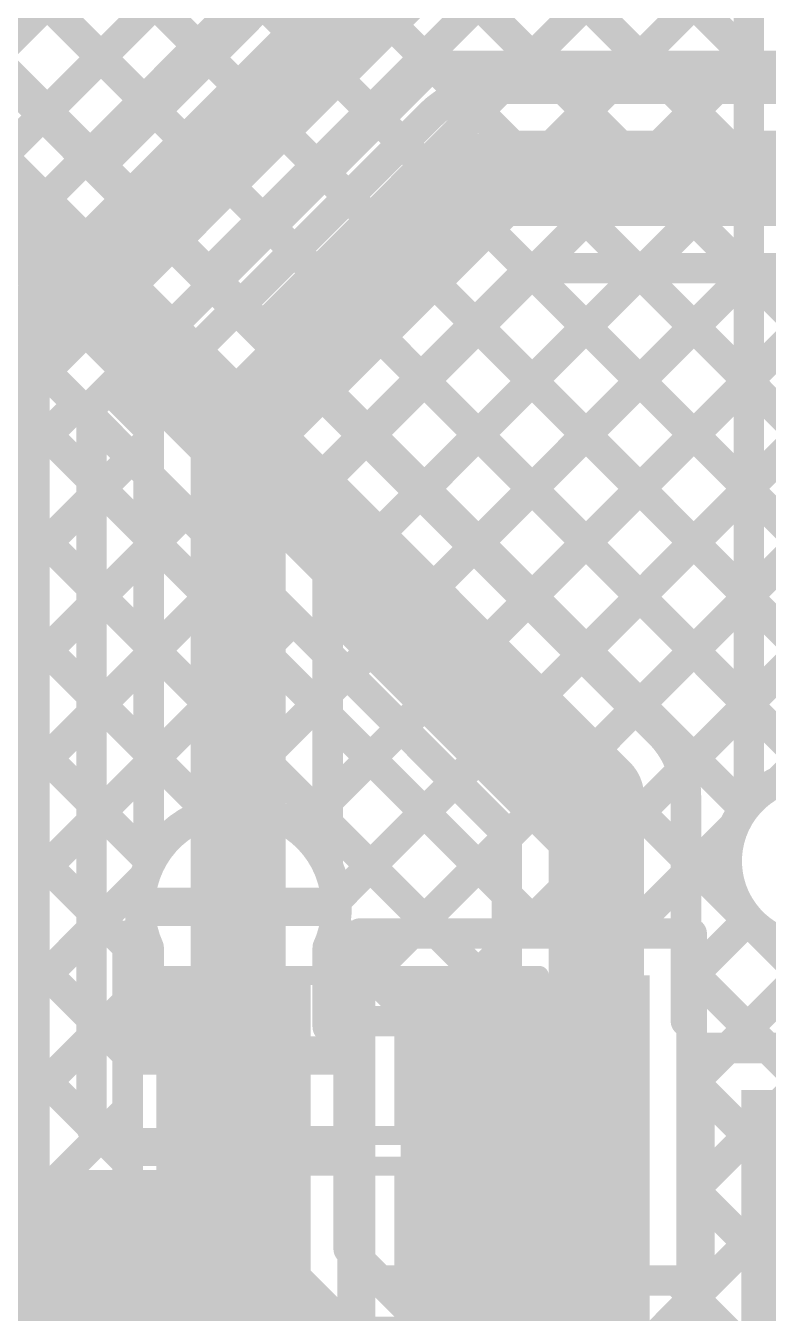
# Model space of a CAD drawing. Header units: millimetres. Extents: x 2.49 to 5.65, y 1.36 to 4.13.
# Drawn here: x 2.8653 to 3.0601, y 1.5374 to 1.875 of the extents above; entities that cross this region are included whole.
import ezdxf

# ---------------------------------------------------------------- set-up
doc = ezdxf.new("R2010")
doc.units = ezdxf.units.MM
doc.header["$MEASUREMENT"] = 0
for name, color, linetype in [('BottomLayer', 5, 'Continuous'), ('BottomOverlay', 54, 'Continuous'), ('BottomPaste', 16, 'Continuous'), ('BottomSolder', 6, 'Continuous'), ('MultiLayer', 9, 'Continuous'), ('TopLayer', 1, 'Continuous'), ('TopOverlay', 2, 'Continuous'), ('TopPaste', 8, 'Continuous'), ('TopSolder', 216, 'Continuous'), ('ViaHoleLayer', 16, 'Continuous')]:
    doc.layers.add(name, color=color, linetype=linetype)

# ---------------------------------------------------------------- blocks, each defined once
blk = doc.blocks.new('R__0603_47')
at = {"layer": 'TopLayer'}
for points in [[(-0.045, 0.0175), (-0.045, -0.0175), (-0.015, 0.0175), (-0.015, -0.0175)], [(0.015, 0.0175), (0.015, -0.0175), (0.045, 0.0175), (0.045, -0.0175)]]:
    blk.add_solid(points, dxfattribs=at)
at = {"layer": 'TopOverlay', "const_width": 0.005}
for points in [[(-0.049, 0.021), (-0.049, -0.021)], [(0.049, 0.021), (-0.049, 0.021)], [(0.049, 0.021), (0.049, -0.021)], [(0.049, -0.021), (-0.049, -0.021)]]:
    blk.add_lwpolyline(points, dxfattribs=at)
at = {"layer": 'TopOverlay', "const_width": 0.0025}
for points in [[(-0.05025, 0.021, 1), (-0.04775, 0.021, 1)], [(-0.05025, 0.021, 1), (-0.04775, 0.021, 1)], [(0.04775, 0.021, 1), (0.05025, 0.021, 1)], [(0.04775, 0.021, 1), (0.05025, 0.021, 1)], [(-0.05025, -0.021, 1), (-0.04775, -0.021, 1)], [(-0.05025, -0.021, 1), (-0.04775, -0.021, 1)], [(0.04775, -0.021, 1), (0.05025, -0.021, 1)], [(0.04775, -0.021, 1), (0.05025, -0.021, 1)]]:
    blk.add_lwpolyline(points, format="xyb", close=True, dxfattribs=at)
at = {"layer": 'TopPaste'}
for points in [[(-0.045, 0.0175), (-0.045, -0.0175), (-0.015, 0.0175), (-0.015, -0.0175)], [(0.015, 0.0175), (0.015, -0.0175), (0.045, 0.0175), (0.045, -0.0175)]]:
    blk.add_solid(points, dxfattribs=at)
at = {"layer": 'TopSolder'}
for points in [[(-0.049, 0.0215), (-0.049, -0.0215), (-0.011, 0.0215), (-0.011, -0.0215)], [(0.011, 0.0215), (0.011, -0.0215), (0.049, 0.0215), (0.049, -0.0215)]]:
    blk.add_solid(points, dxfattribs=at)
blk = doc.blocks.new('R__0603_48')
at = {"layer": 'TopLayer'}
for points in [[(-0.045, 0.0175), (-0.045, -0.0175), (-0.015, 0.0175), (-0.015, -0.0175)], [(0.015, 0.0175), (0.015, -0.0175), (0.045, 0.0175), (0.045, -0.0175)]]:
    blk.add_solid(points, dxfattribs=at)
at = {"layer": 'TopOverlay', "const_width": 0.005}
for points in [[(-0.049, 0.021), (-0.049, -0.021)], [(0.049, 0.021), (-0.049, 0.021)], [(0.049, 0.021), (0.049, -0.021)], [(0.049, -0.021), (-0.049, -0.021)]]:
    blk.add_lwpolyline(points, dxfattribs=at)
at = {"layer": 'TopOverlay', "const_width": 0.0025}
for points in [[(-0.05025, 0.021, 1), (-0.04775, 0.021, 1)], [(-0.05025, 0.021, 1), (-0.04775, 0.021, 1)], [(0.04775, 0.021, 1), (0.05025, 0.021, 1)], [(0.04775, 0.021, 1), (0.05025, 0.021, 1)], [(-0.05025, -0.021, 1), (-0.04775, -0.021, 1)], [(-0.05025, -0.021, 1), (-0.04775, -0.021, 1)], [(0.04775, -0.021, 1), (0.05025, -0.021, 1)], [(0.04775, -0.021, 1), (0.05025, -0.021, 1)]]:
    blk.add_lwpolyline(points, format="xyb", close=True, dxfattribs=at)
at = {"layer": 'TopPaste'}
for points in [[(-0.045, 0.0175), (-0.045, -0.0175), (-0.015, 0.0175), (-0.015, -0.0175)], [(0.015, 0.0175), (0.015, -0.0175), (0.045, 0.0175), (0.045, -0.0175)]]:
    blk.add_solid(points, dxfattribs=at)
at = {"layer": 'TopSolder'}
for points in [[(-0.049, 0.0215), (-0.049, -0.0215), (-0.011, 0.0215), (-0.011, -0.0215)], [(0.011, 0.0215), (0.011, -0.0215), (0.049, 0.0215), (0.049, -0.0215)]]:
    blk.add_solid(points, dxfattribs=at)
blk = doc.blocks.new('C__0603_B_101')
at = {"layer": 'BottomLayer'}
for points in [[(-0.015, -0.0175), (-0.015, 0.0175), (-0.045, -0.0175), (-0.045, 0.0175)], [(0.045, -0.0175), (0.045, 0.0175), (0.015, -0.0175), (0.015, 0.0175)]]:
    blk.add_solid(points, dxfattribs=at)
at = {"layer": 'BottomOverlay', "const_width": 0.005}
for points in [[(-0.049, 0.021), (-0.049, -0.021)], [(-0.018, 0.021), (-0.049, 0.021)], [(0.049, 0.021), (0.018, 0.021)], [(0.049, 0.021), (0.049, -0.021)], [(-0.018, -0.021), (-0.049, -0.021)], [(0.049, -0.021), (0.018, -0.021)]]:
    blk.add_lwpolyline(points, dxfattribs=at)
at = {"layer": 'BottomOverlay', "const_width": 0.0025}
for points in [[(-0.05025, 0.021, 1), (-0.04775, 0.021, 1)], [(-0.05025, 0.021, 1), (-0.04775, 0.021, 1)], [(-0.01925, 0.021, 1), (-0.01675, 0.021, 1)], [(0.01675, 0.021, 1), (0.01925, 0.021, 1)], [(0.04775, 0.021, 1), (0.05025, 0.021, 1)], [(0.04775, 0.021, 1), (0.05025, 0.021, 1)], [(-0.05025, -0.021, 1), (-0.04775, -0.021, 1)], [(-0.05025, -0.021, 1), (-0.04775, -0.021, 1)], [(-0.01925, -0.021, 1), (-0.01675, -0.021, 1)], [(0.01675, -0.021, 1), (0.01925, -0.021, 1)], [(0.04775, -0.021, 1), (0.05025, -0.021, 1)], [(0.04775, -0.021, 1), (0.05025, -0.021, 1)]]:
    blk.add_lwpolyline(points, format="xyb", close=True, dxfattribs=at)
at = {"layer": 'BottomPaste'}
for points in [[(-0.015, -0.0175), (-0.015, 0.0175), (-0.045, -0.0175), (-0.045, 0.0175)], [(0.045, -0.0175), (0.045, 0.0175), (0.015, -0.0175), (0.015, 0.0175)]]:
    blk.add_solid(points, dxfattribs=at)
at = {"layer": 'BottomSolder'}
for points in [[(-0.01264, -0.01986), (-0.01264, 0.01986), (-0.04736, -0.01986), (-0.04736, 0.01986)], [(0.04736, -0.01986), (0.04736, 0.01986), (0.01264, -0.01986), (0.01264, 0.01986)]]:
    blk.add_solid(points, dxfattribs=at)

msp = doc.modelspace()

# ---------------------------------------------------------------- linework, layer by layer
at = {"layer": 'BottomLayer'}
for points, const_width in [([(3.055, 1.67121), (3.055, 3.05379)], 0.008), ([(2.8115, 2.10996), (3.055, 1.86646)], 0.008), ([(2.8115, 2.08168), (3.055, 1.83818)], 0.008), ([(2.57002, 2.0686), (2.9915, 1.64712)], 0.008), ([(2.85559, 1.86564), (3.055, 2.06505)], 0.008), ([(2.8115, 2.0534), (3.055, 1.8099)], 0.008), ([(2.57003, 2.04031), (2.9915, 1.61884)], 0.008), ([(2.86973, 1.8515), (3.055, 2.03677)], 0.008), ([(2.8115, 2.02511), (3.055, 1.78161)], 0.008), ([(2.57003, 2.01203), (2.91339, 1.66866)], 0.008), ([(2.88388, 1.83736), (3.055, 2.00848)], 0.008), ([(2.8115, 1.99683), (3.055, 1.75333)], 0.008), ([(2.57003, 1.98374), (2.89802, 1.65575)], 0.008), ([(2.89802, 1.82322), (3.055, 1.9802)], 0.008), ([(2.8115, 1.96854), (3.055, 1.72504)], 0.008), ([(2.57003, 1.95546), (2.8975, 1.62798)], 0.008), ([(2.91216, 1.80907), (3.055, 1.95191)], 0.008), ([(2.91216, 1.80907), (3.055, 1.95191)], 0.008), ([(2.8115, 1.94026), (3.055, 1.69676)], 0.008), ([(2.57003, 1.92717), (2.892, 1.6052)], 0.008), ([(2.9263, 1.79493), (3.055, 1.92363)], 0.008), ([(2.8115, 1.91197), (3.05377, 1.66971)], 0.008), ([(2.788, 1.9), (3.015, 1.673)], 0.025), ([(2.8115, 1.90973), (3.0316, 1.68963)], 0.008), ([(2.57003, 1.89888), (2.892, 1.57692)], 0.008), ([(2.94044, 1.78079), (3.055, 1.89534)], 0.008), ([(2.7714, 1.88337), (2.9915, 1.66327)], 0.008), ([(2.57003, 1.8706), (2.89907, 1.54157)], 0.008), ([(2.95459, 1.76665), (3.055, 1.86706)], 0.008), ([(2.96873, 1.75251), (3.055, 1.83878)], 0.008), ([(2.98287, 1.73836), (3.055, 1.81049)], 0.008), ([(2.67461, 1.59981), (2.86478, 1.78998)], 0.008), ([(2.99701, 1.72422), (3.055, 1.78221)], 0.008), ([(2.69156, 1.58848), (2.87893, 1.77584)], 0.008), ([(2.69156, 1.58848), (2.87893, 1.77584)], 0.008), ([(2.70651, 1.57513), (2.89307, 1.7617)], 0.008), ([(3.01116, 1.71008), (3.055, 1.75392)], 0.008), ([(2.71949, 1.55983), (2.90721, 1.74756)], 0.008), ([(2.73044, 1.5425), (2.92135, 1.73341)], 0.008), ([(3.0253, 1.69594), (3.055, 1.72564)], 0.008), ([(2.73911, 1.52289), (2.93549, 1.71927)], 0.008), ([(3.04, 1.56922), (3.18736, 1.71658)], 0.008), ([(2.9955, 1.49643), (3.2075, 1.70843)], 0.008), ([(2.91307, 1.66856), (2.94964, 1.70513)], 0.008), ([(3.03748, 1.67984), (3.055, 1.69735)], 0.008), ([(2.93703, 1.66423), (2.96378, 1.69099)], 0.008), ([(3.015, 1.581), (3.015, 1.673)], 0.025), ([(2.94676, 1.64568), (2.97792, 1.67684)], 0.008), ([(3.02035, 1.493), (3.202, 1.67465)], 0.008), ([(3.0385, 1.614), (3.0385, 1.673)], 0.008), ([(2.921, 1.644), (2.921, 1.66581)], 0.01), ([(3.0385, 1.65257), (3.05112, 1.66519)], 0.008), ([(2.9445, 1.61514), (2.9915, 1.66214)], 0.008), ([(2.9915, 1.614), (2.9915, 1.66327)], 0.008), ([(3.0385, 1.65669), (3.20319, 1.492)], 0.008), ([(2.74504, 1.50053), (2.89644, 1.65193)], 0.008), ([(2.921, 1.581), (2.921, 1.644)], 0.025), ([(2.89919, 1.644), (2.921, 1.644)], 0.01), ([(2.921, 1.644), (2.94281, 1.644)], 0.01), ([(3.0385, 1.62429), (3.055, 1.64079)], 0.008), ([(2.94566, 1.63639), (2.96805, 1.614)], 0.008), ([(2.97165, 1.614), (2.9915, 1.63385)], 0.008), ([(3.04, 1.5975), (3.07605, 1.63355)], 0.008), ([(2.8975, 1.6125), (2.8975, 1.63332)], 0.008), ([(2.9445, 1.6125), (2.9445, 1.63332)], 0.008), ([(3.0385, 1.62841), (3.17491, 1.492)], 0.008), ([(2.84281, 1.57002), (2.8975, 1.62471)], 0.008), ([(2.953, 1.614), (2.9915, 1.614)], 0.008), ([(2.953, 1.55123), (2.953, 1.614)], 0.008), ([(3.04, 1.546), (3.04, 1.614)], 0.008), ([(2.892, 1.6125), (2.8975, 1.6125)], 0.008), ([(2.892, 1.5495), (2.892, 1.6125)], 0.008), ([(2.9445, 1.6125), (2.95, 1.6125)], 0.008), ([(2.95, 1.55423), (2.95, 1.6125)], 0.008), ([(2.95, 1.60377), (2.953, 1.60077)], 0.008), ([(3.04, 1.59862), (3.14662, 1.492)], 0.008), ([(2.95, 1.59235), (2.953, 1.59535)], 0.008), ([(2.85716, 1.55608), (2.892, 1.59092)], 0.008), ([(2.921, 1.55), (2.921, 1.581)], 0.025), ([(2.896, 1.581), (2.921, 1.581)], 0.01), ([(2.921, 1.581), (2.946, 1.581)], 0.01), ([(2.95, 1.57548), (2.953, 1.57248)], 0.008), ([(3.04, 1.57034), (3.11834, 1.492)], 0.008), ([(2.84562, 1.56762), (2.9086, 1.50463)], 0.008), ([(2.95, 1.56407), (2.953, 1.56707)], 0.008), ([(2.8713, 1.54194), (2.892, 1.56264)], 0.008), ([(2.829, 1.551), (2.892, 1.488)], 0.025), ([(2.921, 1.55), (2.972, 1.499)], 0.025), ([(2.95, 1.55423), (2.953, 1.55123)], 0.008), ([(2.892, 1.5495), (2.89751, 1.5495)], 0.008), ([(2.953, 1.55123), (2.95823, 1.546)], 0.008), ([(2.95823, 1.546), (3.04, 1.546)], 0.008), ([(2.95823, 1.546), (2.9886, 1.51563)], 0.008), ([(2.97337, 1.53087), (2.9885, 1.546)], 0.008), ([(2.97948, 1.546), (3.03248, 1.493)], 0.008), ([(2.98751, 1.51673), (3.01678, 1.546)], 0.008), ([(3.00777, 1.546), (3.06077, 1.493)], 0.008), ([(3.03605, 1.546), (3.09005, 1.492)], 0.008), ([(2.88544, 1.52779), (2.89911, 1.54146)], 0.008)]:
    msp.add_lwpolyline(points, dxfattribs=dict(at, const_width=const_width))
for points, const_width in [([(3.053, 1.86706, 1), (3.057, 1.86706, 1)], 0.004), ([(3.053, 1.86646, 1), (3.057, 1.86646, 1)], 0.004), ([(2.86773, 1.8515, 1), (2.87173, 1.8515, 1)], 0.004), ([(2.88188, 1.83736, 1), (2.88588, 1.83736, 1)], 0.004), ([(3.053, 1.83878, 1), (3.057, 1.83878, 1)], 0.004), ([(3.053, 1.83818, 1), (3.057, 1.83818, 1)], 0.004), ([(2.89602, 1.82322, 1), (2.90002, 1.82322, 1)], 0.004), ([(2.91016, 1.80907, 1), (2.91416, 1.80907, 1)], 0.004), ([(2.91016, 1.80907, 1), (2.91416, 1.80907, 1)], 0.004), ([(3.053, 1.81049, 1), (3.057, 1.81049, 1)], 0.004), ([(3.053, 1.8099, 1), (3.057, 1.8099, 1)], 0.004), ([(2.9243, 1.79493, 1), (2.9283, 1.79493, 1)], 0.004), ([(2.86278, 1.78998, 1), (2.86678, 1.78998, 1)], 0.004), ([(3.053, 1.78221, 1), (3.057, 1.78221, 1)], 0.004), ([(2.93844, 1.78079, 1), (2.94244, 1.78079, 1)], 0.004), ([(3.053, 1.78161, 1), (3.057, 1.78161, 1)], 0.004), ([(2.87693, 1.77584, 1), (2.88093, 1.77584, 1)], 0.004), ([(2.87693, 1.77584, 1), (2.88093, 1.77584, 1)], 0.004), ([(2.95259, 1.76665, 1), (2.95659, 1.76665, 1)], 0.004), ([(2.89107, 1.7617, 1), (2.89507, 1.7617, 1)], 0.004), ([(2.96673, 1.75251, 1), (2.97073, 1.75251, 1)], 0.004), ([(3.053, 1.75392, 1), (3.057, 1.75392, 1)], 0.004), ([(3.053, 1.75333, 1), (3.057, 1.75333, 1)], 0.004), ([(2.90521, 1.74756, 1), (2.90921, 1.74756, 1)], 0.004), ([(2.98087, 1.73836, 1), (2.98487, 1.73836, 1)], 0.004), ([(2.91935, 1.73341, 1), (2.92335, 1.73341, 1)], 0.004), ([(3.053, 1.72564, 1), (3.057, 1.72564, 1)], 0.004), ([(3.053, 1.72504, 1), (3.057, 1.72504, 1)], 0.004), ([(2.99501, 1.72422, 1), (2.99901, 1.72422, 1)], 0.004), ([(2.93349, 1.71927, 1), (2.93749, 1.71927, 1)], 0.004), ([(3.00916, 1.71008, 1), (3.01316, 1.71008, 1)], 0.004), ([(2.94764, 1.70513, 1), (2.95164, 1.70513, 1)], 0.004), ([(3.0233, 1.69594, 1), (3.0273, 1.69594, 1)], 0.004), ([(3.053, 1.69735, 1), (3.057, 1.69735, 1)], 0.004), ([(3.053, 1.69676, 1), (3.057, 1.69676, 1)], 0.004), ([(2.96178, 1.69099, 1), (2.96578, 1.69099, 1)], 0.004), ([(3.0296, 1.68963, 1), (3.0336, 1.68963, 1)], 0.004), ([(3.0296, 1.68963, 1), (3.0336, 1.68963, 1)], 0.004), ([(3.02962, 1.68962, 1), (3.03362, 1.68962, 1)], 0.004), ([(3.00875, 1.673, 1), (3.02125, 1.673, 1)], 0.0125), ([(3.00875, 1.673, 1), (3.02125, 1.673, 1)], 0.0125), ([(3.03548, 1.67984, 1), (3.03948, 1.67984, 1)], 0.004), ([(2.97592, 1.67684, 1), (2.97992, 1.67684, 1)], 0.004), ([(3.0365, 1.673, 1), (3.0405, 1.673, 1)], 0.004), ([(3.0365, 1.673, 1), (3.0405, 1.673, 1)], 0.004), ([(3.0365, 1.673, 1), (3.0405, 1.673, 1)], 0.004), ([(3.053, 1.67121, 1), (3.057, 1.67121, 1)], 0.004), ([(3.053, 1.67121, 1), (3.057, 1.67121, 1)], 0.004), ([(2.91107, 1.66856, 1), (2.91507, 1.66856, 1)], 0.004), ([(2.91139, 1.66866, 1), (2.91539, 1.66866, 1)], 0.004), ([(3.05177, 1.66971, 1), (3.05577, 1.66971, 1)], 0.004), ([(2.9185, 1.66581, 1), (2.9235, 1.66581, 1)], 0.005), ([(2.93503, 1.66423, 1), (2.93903, 1.66423, 1)], 0.004), ([(3.04912, 1.66519, 1), (3.05312, 1.66519, 1)], 0.004), ([(2.9895, 1.66327, 1), (2.9935, 1.66327, 1)], 0.004), ([(2.9895, 1.66327, 1), (2.9935, 1.66327, 1)], 0.004), ([(2.9895, 1.66214, 1), (2.9935, 1.66214, 1)], 0.004), ([(2.89602, 1.65575, 1), (2.90002, 1.65575, 1)], 0.004), ([(3.0365, 1.65669, 1), (3.0405, 1.65669, 1)], 0.004), ([(2.89444, 1.65193, 1), (2.89844, 1.65193, 1)], 0.004), ([(2.91475, 1.644, 1), (2.92725, 1.644, 1)], 0.0125), ([(2.91509, 1.644, 1), (2.92691, 1.644, 1)], 0.01181), ([(3.0365, 1.65257, 1), (3.0405, 1.65257, 1)], 0.004), ([(2.9895, 1.64712, 1), (2.9935, 1.64712, 1)], 0.004), ([(2.89669, 1.644, 1), (2.90169, 1.644, 1)], 0.005), ([(2.9185, 1.644, 1), (2.9235, 1.644, 1)], 0.005), ([(2.9185, 1.644, 1), (2.9235, 1.644, 1)], 0.005), ([(2.9185, 1.644, 1), (2.9235, 1.644, 1)], 0.005), ([(2.94031, 1.644, 1), (2.94531, 1.644, 1)], 0.005), ([(2.94476, 1.64568, 1), (2.94876, 1.64568, 1)], 0.004), ([(2.94481, 1.644, 1), (2.94881, 1.644, 1)], 0.004), ([(2.94481, 1.644, 1), (2.94881, 1.644, 1)], 0.004), ([(3.053, 1.64079, 1), (3.057, 1.64079, 1)], 0.004), ([(2.94366, 1.63639, 1), (2.94766, 1.63639, 1)], 0.004), ([(2.9895, 1.63385, 1), (2.9935, 1.63385, 1)], 0.004), ([(2.8955, 1.63332, 1), (2.8995, 1.63332, 1)], 0.004), ([(2.8955, 1.63332, 1), (2.8995, 1.63332, 1)], 0.004), ([(2.9425, 1.63332, 1), (2.9465, 1.63332, 1)], 0.004), ([(2.9425, 1.63332, 1), (2.9465, 1.63332, 1)], 0.004), ([(2.8955, 1.62798, 1), (2.8995, 1.62798, 1)], 0.004), ([(3.0365, 1.62841, 1), (3.0405, 1.62841, 1)], 0.004), ([(2.8955, 1.62471, 1), (2.8995, 1.62471, 1)], 0.004), ([(3.0365, 1.62429, 1), (3.0405, 1.62429, 1)], 0.004), ([(2.9895, 1.61884, 1), (2.9935, 1.61884, 1)], 0.004), ([(2.9425, 1.61514, 1), (2.9465, 1.61514, 1)], 0.004), ([(2.951, 1.614, 1), (2.955, 1.614, 1)], 0.004), ([(2.951, 1.614, 1), (2.955, 1.614, 1)], 0.004), ([(2.96605, 1.614, 1), (2.97005, 1.614, 1)], 0.004), ([(2.96965, 1.614, 1), (2.97365, 1.614, 1)], 0.004), ([(2.9895, 1.614, 1), (2.9935, 1.614, 1)], 0.004), ([(2.9895, 1.614, 1), (2.9935, 1.614, 1)], 0.004), ([(3.0365, 1.614, 1), (3.0405, 1.614, 1)], 0.004), ([(3.038, 1.614, 1), (3.042, 1.614, 1)], 0.004), ([(2.89, 1.6125, 1), (2.894, 1.6125, 1)], 0.004), ([(2.89, 1.6125, 1), (2.894, 1.6125, 1)], 0.004), ([(2.8955, 1.6125, 1), (2.8995, 1.6125, 1)], 0.004), ([(2.8955, 1.6125, 1), (2.8995, 1.6125, 1)], 0.004), ([(2.9425, 1.6125, 1), (2.9465, 1.6125, 1)], 0.004), ([(2.9425, 1.6125, 1), (2.9465, 1.6125, 1)], 0.004), ([(2.948, 1.6125, 1), (2.952, 1.6125, 1)], 0.004), ([(2.948, 1.6125, 1), (2.952, 1.6125, 1)], 0.004), ([(2.89, 1.6052, 1), (2.894, 1.6052, 1)], 0.004), ([(2.948, 1.60377, 1), (2.952, 1.60377, 1)], 0.004), ([(2.951, 1.60077, 1), (2.955, 1.60077, 1)], 0.004), ([(3.038, 1.59862, 1), (3.042, 1.59862, 1)], 0.004), ([(3.038, 1.5975, 1), (3.042, 1.5975, 1)], 0.004), ([(2.951, 1.59535, 1), (2.955, 1.59535, 1)], 0.004), ([(2.89, 1.59092, 1), (2.894, 1.59092, 1)], 0.004), ([(2.948, 1.59235, 1), (2.952, 1.59235, 1)], 0.004), ([(2.91475, 1.581, 1), (2.92725, 1.581, 1)], 0.0125), ([(2.91475, 1.581, 1), (2.92725, 1.581, 1)], 0.0125), ([(3.00875, 1.581, 1), (3.02125, 1.581, 1)], 0.0125), ([(3.00909, 1.581, 1), (3.02091, 1.581, 1)], 0.01181), ([(2.8935, 1.581, 1), (2.8985, 1.581, 1)], 0.005), ([(2.9185, 1.581, 1), (2.9235, 1.581, 1)], 0.005), ([(2.9185, 1.581, 1), (2.9235, 1.581, 1)], 0.005), ([(2.9435, 1.581, 1), (2.9485, 1.581, 1)], 0.005), ([(2.89, 1.57692, 1), (2.894, 1.57692, 1)], 0.004), ([(2.948, 1.57548, 1), (2.952, 1.57548, 1)], 0.004), ([(2.951, 1.57248, 1), (2.955, 1.57248, 1)], 0.004), ([(3.038, 1.57034, 1), (3.042, 1.57034, 1)], 0.004), ([(2.951, 1.56707, 1), (2.955, 1.56707, 1)], 0.004), ([(3.038, 1.56922, 1), (3.042, 1.56922, 1)], 0.004), ([(2.89, 1.56264, 1), (2.894, 1.56264, 1)], 0.004), ([(2.948, 1.56407, 1), (2.952, 1.56407, 1)], 0.004), ([(2.91475, 1.55, 1), (2.92725, 1.55, 1)], 0.0125), ([(2.91475, 1.55, 1), (2.92725, 1.55, 1)], 0.0125), ([(2.948, 1.55423, 1), (2.952, 1.55423, 1)], 0.004), ([(2.948, 1.55423, 1), (2.952, 1.55423, 1)], 0.004), ([(2.89, 1.5495, 1), (2.894, 1.5495, 1)], 0.004), ([(2.89, 1.5495, 1), (2.894, 1.5495, 1)], 0.004), ([(2.89551, 1.5495, 1), (2.89951, 1.5495, 1)], 0.004), ([(2.89551, 1.5495, 1), (2.89951, 1.5495, 1)], 0.004), ([(2.89551, 1.5495, 1), (2.89951, 1.5495, 1)], 0.004), ([(2.951, 1.55123, 1), (2.955, 1.55123, 1)], 0.004), ([(2.951, 1.55123, 1), (2.955, 1.55123, 1)], 0.004), ([(2.951, 1.55123, 1), (2.955, 1.55123, 1)], 0.004), ([(2.95623, 1.546, 1), (2.96023, 1.546, 1)], 0.004), ([(2.95623, 1.546, 1), (2.96023, 1.546, 1)], 0.004), ([(2.95623, 1.546, 1), (2.96023, 1.546, 1)], 0.004), ([(2.97748, 1.546, 1), (2.98148, 1.546, 1)], 0.004), ([(2.9865, 1.546, 1), (2.9905, 1.546, 1)], 0.004), ([(3.00577, 1.546, 1), (3.00977, 1.546, 1)], 0.004), ([(3.01478, 1.546, 1), (3.01878, 1.546, 1)], 0.004), ([(3.03405, 1.546, 1), (3.03805, 1.546, 1)], 0.004), ([(3.038, 1.546, 1), (3.042, 1.546, 1)], 0.004), ([(3.038, 1.546, 1), (3.042, 1.546, 1)], 0.004), ([(2.8693, 1.54194, 1), (2.8733, 1.54194, 1)], 0.004), ([(2.89707, 1.54157, 1), (2.90107, 1.54157, 1)], 0.004), ([(2.89711, 1.54146, 1), (2.90111, 1.54146, 1)], 0.004)]:
    msp.add_lwpolyline(points, format="xyb", close=True, dxfattribs=dict(at, const_width=const_width))
at = {"layer": 'BottomLayer', "const_width": 0.008}
for points in [[(3.0316, 1.68963, -0.199188), (3.0385, 1.673)], [(3.03162, 1.68962, -0.198912), (3.0385, 1.673)], [(3.09481, 1.656, -1.452546), (3.055, 1.67121)], [(2.8975, 1.63332, -1.23965), (2.94681, 1.644)], [(2.94681, 1.644, -0.107003), (2.9445, 1.63332)], [(2.90438, 1.53338, -0.193388), (2.89751, 1.5495)], [(2.9044, 1.53337, -0.193663), (2.89751, 1.5495)]]:
    msp.add_lwpolyline(points, format="xyb", dxfattribs=at)
at = {"layer": 'BottomLayer'}
msp.add_solid([(2.964, 1.557), (3.029, 1.557), (2.964, 1.603), (3.029, 1.603)], dxfattribs=at)
at = {"layer": 'MultiLayer', "const_width": 0.01181}
for points in [[(2.91509, 1.644, 1), (2.92691, 1.644, 1)], [(3.00909, 1.581, 1), (3.02091, 1.581, 1)]]:
    msp.add_lwpolyline(points, format="xyb", close=True, dxfattribs=at)
at = {"layer": 'TopLayer'}
for points, const_width in [([(2.633, 2.14704), (2.9104, 1.86964)], 0.008), ([(2.633, 2.11876), (2.89626, 1.8555)], 0.008), ([(2.633, 2.09047), (2.88212, 1.84135)], 0.008), ([(2.633, 2.06219), (2.86798, 1.82721)], 0.008), ([(2.633, 1.64305), (3.01219, 2.02224)], 0.008), ([(2.63358, 1.61534), (3.03723, 2.019)], 0.008), ([(2.8424, 1.80163), (2.94537, 1.9046)], 0.008), ([(2.859, 1.785), (2.962, 1.888)], 0.025), ([(2.8825, 1.77527), (2.97173, 1.8645)], 0.008), ([(2.97173, 1.8645), (3.118, 1.8645)], 0.008), ([(2.97211, 1.8645), (2.97965, 1.85696)], 0.008), ([(2.98987, 1.8585), (2.99587, 1.8645)], 0.008), ([(3.0004, 1.8645), (3.0064, 1.8585)], 0.008), ([(3.01816, 1.8585), (3.02416, 1.8645)], 0.008), ([(3.02868, 1.8645), (3.03468, 1.8585)], 0.008), ([(3.04644, 1.8585), (3.05244, 1.8645)], 0.008), ([(3.05696, 1.8645), (3.06296, 1.8585)], 0.008), ([(2.988, 1.8585), (3.14727, 1.8585)], 0.008), ([(2.9044, 1.78463), (2.97137, 1.8516)], 0.008), ([(2.95778, 1.85055), (2.96405, 1.84428)], 0.008), ([(2.921, 1.768), (2.988, 1.835)], 0.025), ([(2.988, 1.835), (3.204, 1.835)], 0.025), ([(2.94364, 1.8364), (2.9499, 1.83014)], 0.008), ([(2.9295, 1.82226), (2.93576, 1.816)], 0.008), ([(2.9445, 1.69999), (3.05601, 1.8115)], 0.008), ([(2.9445, 1.75656), (2.99944, 1.8115)], 0.008), ([(2.9445, 1.72828), (3.02772, 1.8115)], 0.008), ([(2.9445, 1.75827), (2.99773, 1.8115)], 0.008), ([(2.9445, 1.67171), (3.08429, 1.8115)], 0.008), ([(2.94676, 1.64568), (3.11258, 1.8115)], 0.008), ([(2.96636, 1.637), (3.14086, 1.8115)], 0.008), ([(2.99465, 1.637), (3.16915, 1.8115)], 0.008), ([(2.99728, 1.81105), (3.13533, 1.673)], 0.008), ([(2.99773, 1.8115), (3.19332, 1.8115)], 0.008), ([(3.02511, 1.8115), (3.16217, 1.67445)], 0.008), ([(3.0534, 1.8115), (3.18618, 1.67871)], 0.008), ([(3.06281, 1.67688), (3.1963, 1.81037)], 0.008), ([(2.91535, 1.80812), (2.92162, 1.80185)], 0.008), ([(2.98314, 1.7969), (3.10704, 1.673)], 0.008), ([(2.859, 1.523), (2.859, 1.785)], 0.025), ([(2.90121, 1.79398), (2.90748, 1.78771)], 0.008), ([(2.969, 1.78276), (3.07297, 1.67879)], 0.008), ([(2.88707, 1.77984), (2.89754, 1.76937)], 0.008), ([(2.921, 1.644), (2.921, 1.768)], 0.025), ([(2.8825, 1.586), (2.8825, 1.77527)], 0.008), ([(2.95485, 1.76862), (3.05377, 1.66971)], 0.008), ([(2.8825, 1.75113), (2.8975, 1.76613)], 0.008), ([(2.8975, 1.65468), (2.8975, 1.768)], 0.008), ([(2.8825, 1.75612), (2.8975, 1.74112)], 0.008), ([(2.9445, 1.65468), (2.9445, 1.75827)], 0.008), ([(2.9445, 1.75069), (3.08819, 1.607)], 0.008), ([(2.8825, 1.72284), (2.8975, 1.73784)], 0.008), ([(2.8825, 1.72784), (2.8975, 1.71284)], 0.008), ([(2.9445, 1.72241), (3.02991, 1.637)], 0.008), ([(2.8825, 1.69456), (2.8975, 1.70956)], 0.008), ([(2.8825, 1.69955), (2.8975, 1.68455)], 0.008), ([(2.9445, 1.69412), (3.00162, 1.637)], 0.008), ([(2.8825, 1.66628), (2.8975, 1.68128)], 0.008), ([(2.8825, 1.67127), (2.8975, 1.65627)], 0.008), ([(2.9445, 1.66584), (2.97334, 1.637)], 0.008), ([(3.02293, 1.637), (3.05112, 1.66519)], 0.008), ([(2.8825, 1.63799), (2.89644, 1.65193)], 0.008), ([(2.921, 1.605), (2.921, 1.644)], 0.025), ([(2.89919, 1.644), (2.921, 1.644)], 0.01), ([(2.921, 1.644), (2.94281, 1.644)], 0.01), ([(2.8825, 1.64298), (2.892, 1.63348)], 0.008), ([(3.04, 1.62579), (3.055, 1.64079)], 0.008), ([(2.953, 1.637), (3.04, 1.637)], 0.008), ([(2.953, 1.52), (2.953, 1.637)], 0.008), ([(3.04, 1.52), (3.04, 1.637)], 0.008), ([(2.892, 1.6365), (2.8963, 1.6365)], 0.008), ([(2.892, 1.586), (2.892, 1.6365)], 0.008), ([(2.9457, 1.6365), (2.95, 1.6365)], 0.008), ([(2.95, 1.586), (2.95, 1.6365)], 0.008), ([(3.0495, 1.607), (3.07605, 1.63355)], 0.008), ([(2.95, 1.63205), (2.953, 1.62905)], 0.008), ([(3.04, 1.62691), (3.05991, 1.607)], 0.008), ([(2.95, 1.62064), (2.953, 1.62364)], 0.008), ([(2.8825, 1.60971), (2.892, 1.61921)], 0.008), ([(2.8825, 1.6147), (2.892, 1.6052)], 0.008), ([(3.042, 1.607), (3.15917, 1.607)], 0.008), ([(3.042, 1.44982), (3.042, 1.607)], 0.008), ([(2.896, 1.605), (2.921, 1.605)], 0.01), ([(2.921, 1.605), (2.946, 1.605)], 0.01), ([(2.95, 1.60377), (2.953, 1.60077)], 0.008), ([(2.95, 1.59235), (2.953, 1.59535)], 0.008), ([(2.88708, 1.586), (2.892, 1.59092)], 0.008), ([(2.8825, 1.586), (2.892, 1.586)], 0.008), ([(2.951, 1.44981), (2.951, 1.586)], 0.008)]:
    msp.add_lwpolyline(points, dxfattribs=dict(at, const_width=const_width))
for points, const_width in [([(2.9084, 1.86964, 1), (2.9124, 1.86964, 1)], 0.004), ([(2.96973, 1.8645, 1), (2.97373, 1.8645, 1)], 0.004), ([(2.96973, 1.8645, 1), (2.97373, 1.8645, 1)], 0.004), ([(2.97011, 1.8645, 1), (2.97411, 1.8645, 1)], 0.004), ([(2.99387, 1.8645, 1), (2.99787, 1.8645, 1)], 0.004), ([(2.9984, 1.8645, 1), (3.0024, 1.8645, 1)], 0.004), ([(3.02216, 1.8645, 1), (3.02616, 1.8645, 1)], 0.004), ([(3.02668, 1.8645, 1), (3.03068, 1.8645, 1)], 0.004), ([(3.05044, 1.8645, 1), (3.05444, 1.8645, 1)], 0.004), ([(3.05496, 1.8645, 1), (3.05896, 1.8645, 1)], 0.004), ([(2.97765, 1.85696, 1), (2.98165, 1.85696, 1)], 0.004), ([(2.986, 1.8585, 1), (2.99, 1.8585, 1)], 0.004), ([(2.986, 1.8585, 1), (2.99, 1.8585, 1)], 0.004), ([(2.986, 1.8585, 1), (2.99, 1.8585, 1)], 0.004), ([(2.98787, 1.8585, 1), (2.99187, 1.8585, 1)], 0.004), ([(3.0044, 1.8585, 1), (3.0084, 1.8585, 1)], 0.004), ([(3.01616, 1.8585, 1), (3.02016, 1.8585, 1)], 0.004), ([(3.03268, 1.8585, 1), (3.03668, 1.8585, 1)], 0.004), ([(3.04444, 1.8585, 1), (3.04844, 1.8585, 1)], 0.004), ([(3.06096, 1.8585, 1), (3.06496, 1.8585, 1)], 0.004), ([(2.89426, 1.8555, 1), (2.89826, 1.8555, 1)], 0.004), ([(2.95578, 1.85055, 1), (2.95978, 1.85055, 1)], 0.004), ([(2.96937, 1.8516, 1), (2.97337, 1.8516, 1)], 0.004), ([(2.96937, 1.8516, 1), (2.97337, 1.8516, 1)], 0.004), ([(2.96938, 1.85162, 1), (2.97338, 1.85162, 1)], 0.004), ([(2.96205, 1.84428, 1), (2.96605, 1.84428, 1)], 0.004), ([(2.98175, 1.835, 1), (2.99425, 1.835, 1)], 0.0125), ([(2.98175, 1.835, 1), (2.99425, 1.835, 1)], 0.0125), ([(2.88012, 1.84135, 1), (2.88412, 1.84135, 1)], 0.004), ([(2.94164, 1.8364, 1), (2.94564, 1.8364, 1)], 0.004), ([(2.9479, 1.83014, 1), (2.9519, 1.83014, 1)], 0.004), ([(2.86598, 1.82721, 1), (2.86998, 1.82721, 1)], 0.004), ([(2.9275, 1.82226, 1), (2.9315, 1.82226, 1)], 0.004), ([(2.93376, 1.816, 1), (2.93776, 1.816, 1)], 0.004), ([(2.99528, 1.81105, 1), (2.99928, 1.81105, 1)], 0.004), ([(2.99573, 1.8115, 1), (2.99973, 1.8115, 1)], 0.004), ([(2.99573, 1.8115, 1), (2.99973, 1.8115, 1)], 0.004), ([(2.99744, 1.8115, 1), (3.00144, 1.8115, 1)], 0.004), ([(3.02311, 1.8115, 1), (3.02711, 1.8115, 1)], 0.004), ([(3.02572, 1.8115, 1), (3.02972, 1.8115, 1)], 0.004), ([(3.0514, 1.8115, 1), (3.0554, 1.8115, 1)], 0.004), ([(3.05401, 1.8115, 1), (3.05801, 1.8115, 1)], 0.004), ([(2.91335, 1.80812, 1), (2.91735, 1.80812, 1)], 0.004), ([(2.91962, 1.80185, 1), (2.92362, 1.80185, 1)], 0.004), ([(2.98114, 1.7969, 1), (2.98514, 1.7969, 1)], 0.004), ([(2.85275, 1.785, 1), (2.86525, 1.785, 1)], 0.0125), ([(2.85275, 1.785, 1), (2.86525, 1.785, 1)], 0.0125), ([(2.89921, 1.79398, 1), (2.90321, 1.79398, 1)], 0.004), ([(2.90548, 1.78771, 1), (2.90948, 1.78771, 1)], 0.004), ([(2.90238, 1.78462, 1), (2.90638, 1.78462, 1)], 0.004), ([(2.9024, 1.78463, 1), (2.9064, 1.78463, 1)], 0.004), ([(2.9024, 1.78463, 1), (2.9064, 1.78463, 1)], 0.004), ([(2.967, 1.78276, 1), (2.971, 1.78276, 1)], 0.004), ([(2.88507, 1.77984, 1), (2.88907, 1.77984, 1)], 0.004), ([(2.91475, 1.768, 1), (2.92725, 1.768, 1)], 0.0125), ([(2.91475, 1.768, 1), (2.92725, 1.768, 1)], 0.0125), ([(2.8805, 1.77527, 1), (2.8845, 1.77527, 1)], 0.004), ([(2.8805, 1.77527, 1), (2.8845, 1.77527, 1)], 0.004), ([(2.89554, 1.76937, 1), (2.89954, 1.76937, 1)], 0.004), ([(2.95285, 1.76862, 1), (2.95685, 1.76862, 1)], 0.004), ([(2.8955, 1.768, 1), (2.8995, 1.768, 1)], 0.004), ([(2.8955, 1.768, 1), (2.8995, 1.768, 1)], 0.004), ([(2.8955, 1.768, 1), (2.8995, 1.768, 1)], 0.004), ([(2.8955, 1.76613, 1), (2.8995, 1.76613, 1)], 0.004), ([(2.8805, 1.75612, 1), (2.8845, 1.75612, 1)], 0.004), ([(2.9425, 1.75827, 1), (2.9465, 1.75827, 1)], 0.004), ([(2.9425, 1.75827, 1), (2.9465, 1.75827, 1)], 0.004), ([(2.9425, 1.75656, 1), (2.9465, 1.75656, 1)], 0.004), ([(2.8805, 1.75113, 1), (2.8845, 1.75113, 1)], 0.004), ([(2.9425, 1.75069, 1), (2.9465, 1.75069, 1)], 0.004), ([(2.8955, 1.74112, 1), (2.8995, 1.74112, 1)], 0.004), ([(2.8955, 1.73784, 1), (2.8995, 1.73784, 1)], 0.004), ([(2.9425, 1.72828, 1), (2.9465, 1.72828, 1)], 0.004), ([(2.8805, 1.72784, 1), (2.8845, 1.72784, 1)], 0.004), ([(2.8805, 1.72284, 1), (2.8845, 1.72284, 1)], 0.004), ([(2.9425, 1.72241, 1), (2.9465, 1.72241, 1)], 0.004), ([(2.8955, 1.71284, 1), (2.8995, 1.71284, 1)], 0.004), ([(2.8955, 1.70956, 1), (2.8995, 1.70956, 1)], 0.004), ([(2.8805, 1.69955, 1), (2.8845, 1.69955, 1)], 0.004), ([(2.9425, 1.69999, 1), (2.9465, 1.69999, 1)], 0.004), ([(2.8805, 1.69456, 1), (2.8845, 1.69456, 1)], 0.004), ([(2.9425, 1.69412, 1), (2.9465, 1.69412, 1)], 0.004), ([(2.8955, 1.68455, 1), (2.8995, 1.68455, 1)], 0.004), ([(2.8955, 1.68128, 1), (2.8995, 1.68128, 1)], 0.004), ([(3.06081, 1.67688, 1), (3.06481, 1.67688, 1)], 0.004), ([(2.8805, 1.67127, 1), (2.8845, 1.67127, 1)], 0.004), ([(2.9425, 1.67171, 1), (2.9465, 1.67171, 1)], 0.004), ([(3.05177, 1.66971, 1), (3.05577, 1.66971, 1)], 0.004), ([(2.8805, 1.66628, 1), (2.8845, 1.66628, 1)], 0.004), ([(2.9425, 1.66584, 1), (2.9465, 1.66584, 1)], 0.004), ([(3.04912, 1.66519, 1), (3.05312, 1.66519, 1)], 0.004), ([(2.8955, 1.65627, 1), (2.8995, 1.65627, 1)], 0.004), ([(2.8955, 1.65468, 1), (2.8995, 1.65468, 1)], 0.004), ([(2.8955, 1.65468, 1), (2.8995, 1.65468, 1)], 0.004), ([(2.9425, 1.65468, 1), (2.9465, 1.65468, 1)], 0.004), ([(2.9425, 1.65468, 1), (2.9465, 1.65468, 1)], 0.004), ([(2.89444, 1.65193, 1), (2.89844, 1.65193, 1)], 0.004), ([(2.91475, 1.644, 1), (2.92725, 1.644, 1)], 0.0125), ([(2.91475, 1.644, 1), (2.92725, 1.644, 1)], 0.0125), ([(2.91509, 1.644, 1), (2.92691, 1.644, 1)], 0.01181), ([(2.89669, 1.644, 1), (2.90169, 1.644, 1)], 0.005), ([(2.9185, 1.644, 1), (2.9235, 1.644, 1)], 0.005), ([(2.9185, 1.644, 1), (2.9235, 1.644, 1)], 0.005), ([(2.94031, 1.644, 1), (2.94531, 1.644, 1)], 0.005), ([(2.94476, 1.64568, 1), (2.94876, 1.64568, 1)], 0.004), ([(2.94481, 1.644, 1), (2.94881, 1.644, 1)], 0.004), ([(2.94481, 1.644, 1), (2.94881, 1.644, 1)], 0.004), ([(2.8805, 1.64298, 1), (2.8845, 1.64298, 1)], 0.004), ([(3.053, 1.64079, 1), (3.057, 1.64079, 1)], 0.004), ([(2.8805, 1.63799, 1), (2.8845, 1.63799, 1)], 0.004), ([(2.951, 1.637, 1), (2.955, 1.637, 1)], 0.004), ([(2.951, 1.637, 1), (2.955, 1.637, 1)], 0.004), ([(2.96436, 1.637, 1), (2.96836, 1.637, 1)], 0.004), ([(2.97134, 1.637, 1), (2.97534, 1.637, 1)], 0.004), ([(2.99265, 1.637, 1), (2.99665, 1.637, 1)], 0.004), ([(2.99962, 1.637, 1), (3.00362, 1.637, 1)], 0.004), ([(3.02093, 1.637, 1), (3.02493, 1.637, 1)], 0.004), ([(3.02791, 1.637, 1), (3.03191, 1.637, 1)], 0.004), ([(3.038, 1.637, 1), (3.042, 1.637, 1)], 0.004), ([(3.038, 1.637, 1), (3.042, 1.637, 1)], 0.004), ([(2.89, 1.6365, 1), (2.894, 1.6365, 1)], 0.004), ([(2.89, 1.6365, 1), (2.894, 1.6365, 1)], 0.004), ([(2.8943, 1.6365, 1), (2.8983, 1.6365, 1)], 0.004), ([(2.8943, 1.6365, 1), (2.8983, 1.6365, 1)], 0.004), ([(2.9437, 1.6365, 1), (2.9477, 1.6365, 1)], 0.004), ([(2.9437, 1.6365, 1), (2.9477, 1.6365, 1)], 0.004), ([(2.948, 1.6365, 1), (2.952, 1.6365, 1)], 0.004), ([(2.948, 1.6365, 1), (2.952, 1.6365, 1)], 0.004), ([(2.89, 1.63348, 1), (2.894, 1.63348, 1)], 0.004), ([(2.948, 1.63205, 1), (2.952, 1.63205, 1)], 0.004), ([(2.951, 1.62905, 1), (2.955, 1.62905, 1)], 0.004), ([(3.038, 1.62691, 1), (3.042, 1.62691, 1)], 0.004), ([(2.951, 1.62364, 1), (2.955, 1.62364, 1)], 0.004), ([(3.038, 1.62579, 1), (3.042, 1.62579, 1)], 0.004), ([(2.948, 1.62064, 1), (2.952, 1.62064, 1)], 0.004), ([(2.89, 1.61921, 1), (2.894, 1.61921, 1)], 0.004), ([(2.8805, 1.6147, 1), (2.8845, 1.6147, 1)], 0.004), ([(2.91475, 1.605, 1), (2.92725, 1.605, 1)], 0.0125), ([(2.8805, 1.60971, 1), (2.8845, 1.60971, 1)], 0.004), ([(3.04, 1.607, 1), (3.044, 1.607, 1)], 0.004), ([(3.04, 1.607, 1), (3.044, 1.607, 1)], 0.004), ([(3.0475, 1.607, 1), (3.0515, 1.607, 1)], 0.004), ([(3.05791, 1.607, 1), (3.06191, 1.607, 1)], 0.004), ([(2.89, 1.6052, 1), (2.894, 1.6052, 1)], 0.004), ([(2.8935, 1.605, 1), (2.8985, 1.605, 1)], 0.005), ([(2.9185, 1.605, 1), (2.9235, 1.605, 1)], 0.005), ([(2.9185, 1.605, 1), (2.9235, 1.605, 1)], 0.005), ([(2.9435, 1.605, 1), (2.9485, 1.605, 1)], 0.005), ([(2.948, 1.60377, 1), (2.952, 1.60377, 1)], 0.004), ([(2.951, 1.60077, 1), (2.955, 1.60077, 1)], 0.004), ([(2.951, 1.59535, 1), (2.955, 1.59535, 1)], 0.004), ([(2.89, 1.59092, 1), (2.894, 1.59092, 1)], 0.004), ([(2.948, 1.59235, 1), (2.952, 1.59235, 1)], 0.004), ([(3.00909, 1.581, 1), (3.02091, 1.581, 1)], 0.01181), ([(2.8805, 1.586, 1), (2.8845, 1.586, 1)], 0.004), ([(2.8805, 1.586, 1), (2.8845, 1.586, 1)], 0.004), ([(2.88508, 1.586, 1), (2.88908, 1.586, 1)], 0.004), ([(2.89, 1.586, 1), (2.894, 1.586, 1)], 0.004), ([(2.89, 1.586, 1), (2.894, 1.586, 1)], 0.004), ([(2.948, 1.586, 1), (2.952, 1.586, 1)], 0.004), ([(2.949, 1.586, 1), (2.953, 1.586, 1)], 0.004)]:
    msp.add_lwpolyline(points, format="xyb", close=True, dxfattribs=dict(at, const_width=const_width))
at = {"layer": 'TopLayer', "const_width": 0.008}
for points in [[(2.97137, 1.8516, -0.199188), (2.988, 1.8585)], [(2.97138, 1.85162, -0.198912), (2.988, 1.8585)], [(2.8975, 1.768, -0.199188), (2.9044, 1.78463)], [(2.8975, 1.768, -0.198912), (2.90438, 1.78462)], [(3.08721, 1.639, -2.236525), (3.08721, 1.673)], [(2.8963, 1.6365, -0.182284), (2.8975, 1.65468)], [(2.9445, 1.65468, -0.107003), (2.94681, 1.644)], [(2.94681, 1.644, -0.07384), (2.9457, 1.6365)]]:
    msp.add_lwpolyline(points, format="xyb", dxfattribs=at)
at = {"layer": 'TopLayer'}
for points in [[(2.964, 1.531), (3.029, 1.531), (2.964, 1.626), (3.029, 1.626)], [(3.053, 1.382), (3.243, 1.382), (3.053, 1.596), (3.243, 1.596)], [(2.797, 1.376), (2.94, 1.376), (2.797, 1.575), (2.94, 1.575)]]:
    msp.add_solid(points, dxfattribs=at)
at = {"layer": 'ViaHoleLayer', "const_width": 0.00591}
for points in [[(2.91805, 1.644, 1), (2.92395, 1.644, 1)], [(3.01205, 1.581, 1), (3.01795, 1.581, 1)]]:
    msp.add_lwpolyline(points, format="xyb", close=True, dxfattribs=at)

# ---------------------------------------------------------------- block references
at = {"rotation": 180}
for name, p in [('R__0603_48', (2.951, 1.605)), ('C__0603_B_101', (2.951, 1.581)), ('R__0603_47', (2.951, 1.555))]:
    msp.add_blockref(name, p, dxfattribs=at)

doc.saveas('drawing.dxf')
